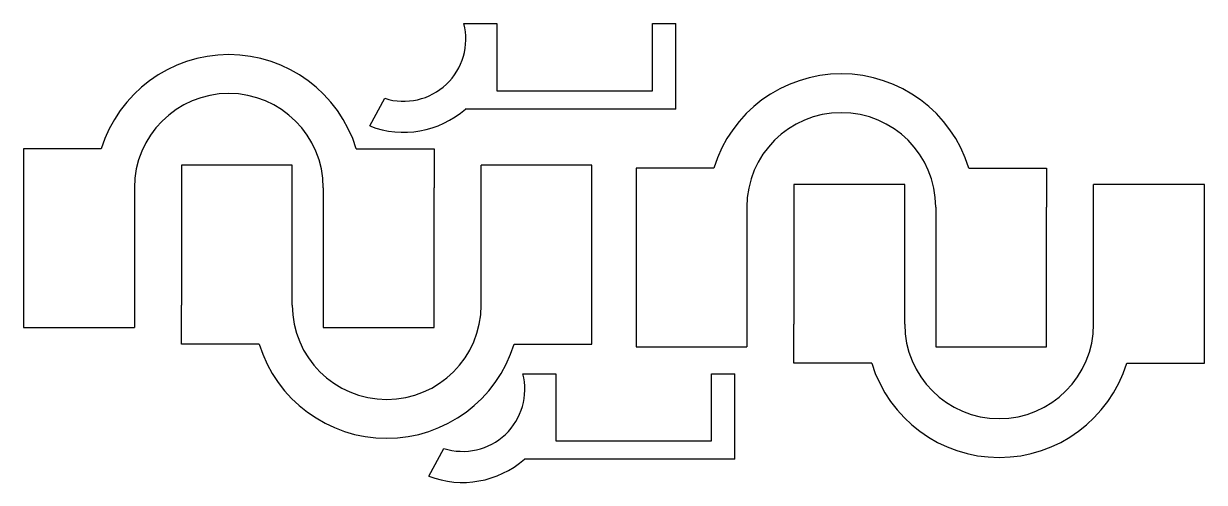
# Model space of a CAD drawing. Header units: millimetres. Extents: x 13 to 165, y -10 to 49.
import ezdxf

# ---------------------------------------------------------------- set-up
doc = ezdxf.new("R2010")
doc.units = ezdxf.units.MM

msp = doc.modelspace()

# ---------------------------------------------------------------- linework, layer by layer
at = {"color": 7, "linetype": 'Continuous'}
for p, q in [((69.55, 48.92), (73.81, 48.92)), ((73.81, 48.92), (73.81, 40.27)), ((93.81, 40.27), (93.81, 48.92)), ((93.81, 48.92), (96.81, 48.92)), ((96.81, 37.92), (96.81, 48.92)), ((73.81, 40.27), (93.81, 40.27)), ((57.45, 35.74), (59.38, 39.3)), ((96.81, 37.92), (69.74, 37.92)), ((12.92, 32.79), (12.92, 27.77)), ((22.92, 32.79), (12.92, 32.79)), ((55.72, 32.79), (65.72, 32.79)), ((65.72, 32.79), (65.72, 27.77)), ((47.48, 30.68), (33.23, 30.68)), ((33.23, 30.68), (33.23, 12.68)), ((47.48, 12.68), (47.48, 30.68)), ((71.78, 12.68), (71.78, 30.68)), ((86.03, 30.68), (71.78, 30.68)), ((86.03, 12.68), (86.03, 30.68)), ((91.7, 30.31), (91.7, 25.3)), ((101.7, 30.31), (91.7, 30.31)), ((134.5, 30.31), (144.5, 30.31)), ((144.5, 30.31), (144.5, 25.3)), ((12.92, 27.77), (12.92, 9.77)), ((27.17, 27.77), (27.17, 9.77)), ((51.47, 27.77), (51.47, 9.77)), ((65.72, 9.77), (65.72, 27.77)), ((126.26, 28.21), (112.01, 28.21)), ((112.01, 28.21), (112.01, 10.21)), ((126.26, 10.21), (126.26, 28.21)), ((150.56, 10.21), (150.56, 28.21)), ((164.81, 28.21), (150.56, 28.21)), ((164.81, 10.21), (164.81, 28.21)), ((91.7, 25.3), (91.7, 7.3)), ((105.95, 25.3), (105.95, 7.3)), ((130.25, 25.3), (130.25, 7.3)), ((144.5, 7.3), (144.5, 25.3)), ((33.23, 7.66), (33.23, 12.68)), ((86.03, 7.66), (86.03, 12.68)), ((12.92, 9.77), (27.17, 9.77)), ((51.47, 9.77), (65.72, 9.77)), ((112.01, 5.19), (112.01, 10.21)), ((164.81, 5.19), (164.81, 10.21)), ((43.23, 7.66), (33.23, 7.66)), ((76.03, 7.66), (86.03, 7.66)), ((91.7, 7.3), (105.95, 7.3)), ((130.25, 7.3), (144.5, 7.3)), ((122.01, 5.19), (112.01, 5.19)), ((154.81, 5.19), (164.81, 5.19)), ((77.15, 3.84), (81.4, 3.84)), ((81.4, 3.84), (81.4, -4.81)), ((101.4, -4.81), (101.4, 3.84)), ((101.4, 3.84), (104.4, 3.84)), ((104.4, -7.16), (104.4, 3.84)), ((65.04, -9.34), (66.97, -5.78)), ((81.4, -4.81), (101.4, -4.81)), ((104.4, -7.16), (77.34, -7.16))]:
    msp.add_line(p, q, dxfattribs=at)
for centre, radius, start, end in [((61.81, 46.92), 8, 252.3258, 14.4775), ((39.32, 27.77), 17.15, 17.0072, 162.9928), ((118.1, 25.3), 17.15, 17.0072, 162.9928), ((39.32, 27.77), 12.15, 0, 180), ((61.81, 46.92), 12, 248.7018, 311.4096), ((118.1, 25.3), 12.15, 0, 180), ((59.63, 12.68), 12.15, 180, 0), ((138.41, 10.21), 12.15, 180, 0), ((59.63, 12.68), 17.15, 197.0072, 342.9928), ((138.41, 10.21), 17.15, 197.0072, 342.9928), ((69.4, 1.84), 8, 252.3258, 14.4775), ((69.4, 1.84), 12, 248.7018, 311.4096)]:
    msp.add_arc(centre, radius, start, end, dxfattribs=at)

doc.saveas('drawing.dxf')
